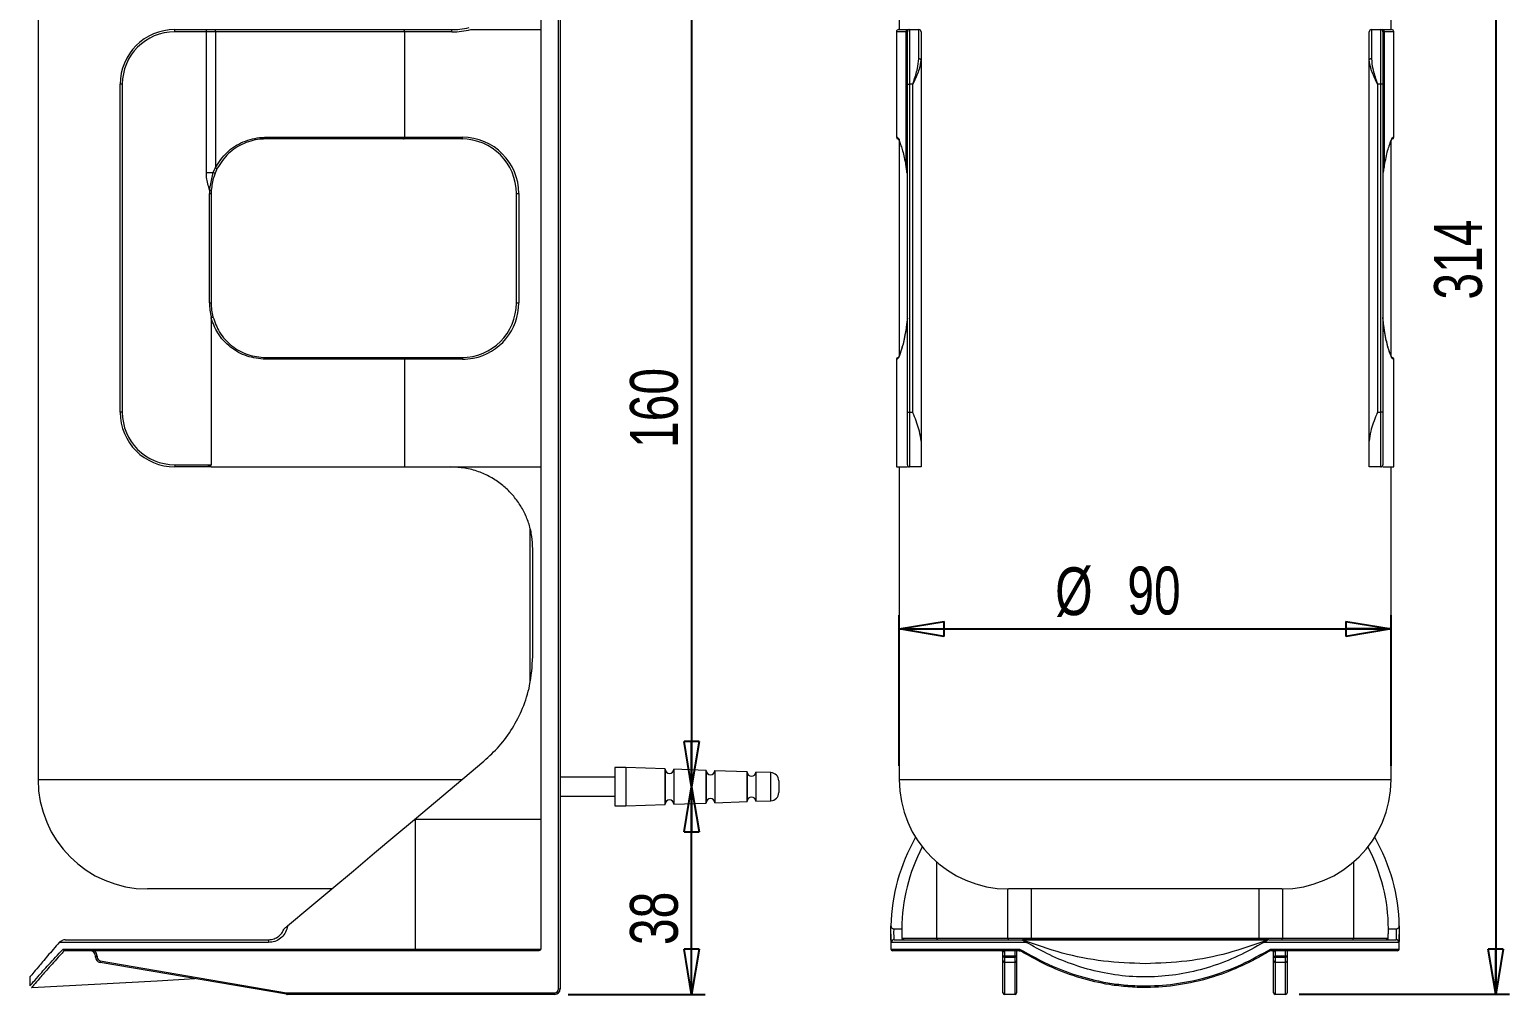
# Model space of a CAD drawing. Header units: millimetres. Extents: x 68 to 977, y 33 to 1394.
# Drawn here: x 436 to 977, y 210 to 563 of the extents above; entities that cross this region are included whole.
import ezdxf

# ---------------------------------------------------------------- set-up
doc = ezdxf.new("R2010")
doc.units = ezdxf.units.MM
doc.header["$LTSCALE"] = 5
doc.layers.add('LEVEL0', color=179, linetype='Continuous')
doc.styles.add('SLDTEXTSTYLE0', font='TXT', dxfattribs={"width": 0.75})
doc.dimstyles.new('SLDDIMSTYLE0', dxfattribs={"dimtxt": 17.5, "dimasz": 16.51, "dimexe": 0, "dimexo": 0.0625, "dimgap": 4.375, "dimtad": 1, "dimdec": 0, "dimlfac": 0.5, "dimrnd": 1e-09, "dimzin": 12, "dimdsep": 46, "dimtxsty": 'SLDTEXTSTYLE0', "dimblk1": 'CLOSED', "dimblk2": 'CLOSED', "dimsah": 1, "dimcen": 0.09, "dimadec": 0, "dimazin": 3, "dimtfac": 1, "dimtdec": 0, "dimtofl": 0, "dimtmove": 0, "dimatfit": 3, "dimldrblk": 'CLOSED', "dimfxl": 0, "dimfrac": 2, "dimtolj": 1, "dimtzin": 12, "dimarcsym": 0})
doc.dimstyles.new('SLDDIMSTYLE1', dxfattribs={"dimtxt": 17.5, "dimasz": 16.51, "dimexe": 0, "dimexo": 0.0625, "dimgap": 4.375, "dimtad": 1, "dimdec": 0, "dimlfac": 0.5, "dimrnd": 1e-09, "dimzin": 12, "dimdsep": 46, "dimtxsty": 'SLDTEXTSTYLE0', "dimblk1": 'CLOSED', "dimblk2": 'CLOSED', "dimsah": 1, "dimcen": 0.09, "dimadec": 0, "dimazin": 3, "dimtfac": 1, "dimtofl": 0, "dimtmove": 0, "dimatfit": 3, "dimldrblk": 'CLOSED', "dimfxl": 0, "dimfrac": 2, "dimtolj": 1, "dimtzin": 12, "dimarcsym": 0})
doc.dimstyles.new('SLDDIMSTYLE2', dxfattribs={"dimtxt": 17.5, "dimasz": 16.51, "dimexe": 0, "dimexo": 0.0625, "dimgap": 4.375, "dimtad": 1, "dimdec": 1, "dimlfac": 0.5, "dimrnd": 1e-09, "dimzin": 12, "dimdsep": 46, "dimtxsty": 'SLDTEXTSTYLE0', "dimblk1": 'CLOSED', "dimblk2": 'CLOSED', "dimsah": 1, "dimcen": 0.09, "dimadec": 0, "dimazin": 3, "dimtfac": 1, "dimtdec": 1, "dimtofl": 0, "dimtmove": 0, "dimatfit": 3, "dimldrblk": 'CLOSED', "dimfxl": 0, "dimfrac": 2, "dimtolj": 1, "dimtzin": 12, "dimarcsym": 0})

# ---------------------------------------------------------------- blocks, each defined once
blk = doc.blocks.new('_CLOSED')
at = {"color": 0, "linetype": 'ByBlock', "lineweight": -2}
for p, q in [((-1, 0.166667), (0, 0)), ((-1, 0.166667), (-1, -0.166667)), ((0, 0), (-1, -0.166667)), ((0, 0), (-1, 0))]:
    blk.add_line(p, q, dxfattribs=at)
blk = doc.blocks.new('_D_2')
at = {"layer": 'LEVEL0', "color": 7}
for p, q in [((678.04, 210.31), (678.04, 286.31)), ((632.91, 210.31), (683.04, 210.31))]:
    blk.add_line(p, q, dxfattribs=at)
at = {"layer": 'LEVEL0', "color": 7, "xscale": 16.51, "yscale": 16.51}
for p, rotation in [((678.04, 286.31, 32.55), 90.00000000000047), ((678.04, 210.31, 32.55), 270.0000000000005)]:
    blk.add_blockref('_CLOSED', p, dxfattribs=dict(at, rotation=rotation))
at = {"layer": 'LEVEL0', "color": 7, "insert": (655.48, 228.36, 32.55), "char_height": 17.5, "attachment_point": 1, "rotation": 90, "style": 'SLDTEXTSTYLE0'}
blk.add_mtext('38', dxfattribs=at)
blk = doc.blocks.new('_D_3')
at = {"layer": 'LEVEL0', "color": 7}
blk.add_line((678.04, 606.31), (678.04, 286.31), dxfattribs=at)
at = {"layer": 'LEVEL0', "color": 7, "xscale": 16.51, "yscale": 16.51}
for p, rotation in [((678.04, 606.31, 32.55), 90.0000000000004), ((678.04, 286.31, 32.55), 270.0000000000004)]:
    blk.add_blockref('_CLOSED', p, dxfattribs=dict(at, rotation=rotation))
at = {"layer": 'LEVEL0', "color": 7, "insert": (655.48, 410.24, 32.55), "char_height": 17.5, "attachment_point": 1, "rotation": 90, "style": 'SLDTEXTSTYLE0'}
blk.add_mtext('160', dxfattribs=at)
blk = doc.blocks.new('_D_4')
at = {"layer": 'LEVEL0', "color": 7}
for p, q in [((753.95, 293.91), (753.95, 349.01)), ((933.95, 293.91), (933.95, 349.01)), ((753.95, 344.01), (933.95, 344.01))]:
    blk.add_line(p, q, dxfattribs=at)
at = {"layer": 'LEVEL0', "color": 7, "xscale": 16.51, "yscale": 16.51, "rotation": 180.0000000000004}
blk.add_blockref('_CLOSED', (753.95, 344.01, -12.2), dxfattribs=at)
at = {"layer": 'LEVEL0', "color": 7, "xscale": 16.51, "yscale": 16.51}
blk.add_blockref('_CLOSED', (933.95, 344.01, -12.2), dxfattribs=at)
at = {"layer": 'LEVEL0', "color": 7, "char_height": 17.5, "attachment_point": 1, "style": 'SLDTEXTSTYLE0'}
for s, insert in [('%%c', (811.05, 366.57)), ('90', (837.44, 366.83))]:
    blk.add_mtext(s, dxfattribs=dict(at, insert=insert))
blk = doc.blocks.new('_D_8')
at = {"layer": 'LEVEL0', "color": 7}
for p, q in [((859.34, 837.91), (977.24, 837.91)), ((972.24, 837.91), (972.24, 210.34)), ((900.35, 210.34), (977.24, 210.34))]:
    blk.add_line(p, q, dxfattribs=at)
at = {"layer": 'LEVEL0', "color": 7, "xscale": 16.51, "yscale": 16.51}
for p, rotation in [((972.24, 837.91, -12.2), 90.0000000000004), ((972.24, 210.34, -12.2), 270.0000000000004)]:
    blk.add_blockref('_CLOSED', p, dxfattribs=dict(at, rotation=rotation))
at = {"layer": 'LEVEL0', "color": 7, "insert": (949.68, 464.53, -12.2), "char_height": 17.5, "attachment_point": 1, "rotation": 90, "style": 'SLDTEXTSTYLE0'}
blk.add_mtext('314', dxfattribs=at)

msp = doc.modelspace()

# ---------------------------------------------------------------- linework, layer by layer
at = {"color": 7, "linetype": 'Continuous', "lineweight": 15}
for p, q in [((622.91, 677.31), (622.91, 563.31)), ((629.91, 680.31), (629.91, 212.31)), ((438.91, 628.91), (438.91, 288.91)), ((753.95, 628.91), (753.95, 563.31)), ((933.95, 563.31), (933.95, 628.91)), ((488.91, 563.31), (500.48, 563.31)), ((500.48, 563.31), (504.02, 563.31)), ((504.02, 563.31), (572.57, 563.31)), ((572.57, 563.31), (589.91, 563.31)), ((597.27, 563.31), (622.91, 563.31)), ((622.91, 563.31), (622.91, 403.31)), ((753.75, 563.31), (757.25, 563.31)), ((757.25, 563.31), (757.75, 563.31)), ((757.75, 563.31), (761.15, 563.31)), ((926.75, 563.31), (930.15, 563.31)), ((930.15, 563.31), (930.64, 563.31)), ((930.64, 563.31), (934.15, 563.31)), ((752.95, 562.51), (752.95, 523.91)), ((756.95, 543.31), (756.95, 562.51)), ((761.95, 562.51), (761.95, 552.23)), ((925.95, 552.23), (925.95, 562.51)), ((930.95, 562.51), (930.95, 543.31)), ((934.95, 523.91), (934.95, 562.51)), ((471.2, 552.6), (470.58, 551.07)), ((761.95, 552.23), (761.95, 412.77)), ((925.95, 412.77), (925.95, 552.23)), ((468.91, 423.31), (468.91, 543.31)), ((756.95, 423.31), (756.95, 543.31)), ((930.95, 543.31), (930.95, 423.31)), ((572.66, 523.31), (522.23, 523.31)), ((593.91, 523.31), (572.66, 523.31)), ((753.79, 523.31), (753.55, 523.31)), ((753.95, 523.34), (753.95, 444)), ((933.95, 443.99), (933.95, 522.62)), ((504.49, 512.56), (503.7, 510.85)), ((756.48, 512.84), (756.67, 511.08)), ((931.22, 511.08), (931.41, 512.84)), ((502.23, 503.31), (502.23, 463.31)), ((613.91, 463.31), (613.91, 503.31)), ((502.23, 457.71), (502.23, 404.11)), ((522.23, 443.31), (572.66, 443.31)), ((572.66, 443.31), (593.91, 443.31)), ((752.95, 442.71), (752.95, 403.28)), ((934.1, 443.31), (934.35, 443.31)), ((934.95, 403.28), (934.95, 442.71)), ((756.95, 404.11), (756.95, 423.31)), ((930.95, 423.31), (930.95, 404.11)), ((761.95, 412.77), (761.95, 403.31)), ((925.95, 403.31), (925.95, 412.77)), ((499.74, 403.31), (488.91, 403.31)), ((502.23, 403.31), (499.74, 403.31)), ((572.95, 403.31), (589.91, 403.31)), ((622.91, 403.31), (622.91, 274.31)), ((753.95, 403.31), (753.95, 288.91)), ((761.95, 403.31), (757.75, 403.31)), ((930.15, 403.31), (925.95, 403.31)), ((933.95, 288.91), (933.95, 403.31)), ((618.91, 324.71), (618.91, 380.66)), ((619.91, 333.98), (619.91, 373.31)), ((576.58, 274.31), (602.05, 295.68)), ((653.91, 293.31), (649.91, 293.31)), ((649.91, 293.31), (649.91, 279.31)), ((668.31, 292.81), (653.91, 293.31)), ((653.91, 293.31), (653.91, 279.31)), ((668.31, 279.81), (668.31, 292.81)), ((668.31, 292.75), (668.31, 279.87)), ((683.31, 292.28), (671.51, 292.69)), ((671.51, 292.69), (671.51, 286.31)), ((649.91, 289.81), (629.91, 289.81)), ((683.31, 280.34), (683.31, 292.28)), ((683.31, 292.23), (683.31, 280.39)), ((698.31, 291.76), (686.51, 292.17)), ((686.51, 292.17), (686.51, 286.31)), ((698.31, 280.86), (698.31, 291.76)), ((698.31, 291.7), (698.31, 280.91)), ((707.01, 291.45), (701.51, 291.65)), ((701.51, 291.65), (701.51, 286.31)), ((709.91, 288.46), (709.91, 284.16)), ((629.91, 282.81), (649.91, 282.81)), ((671.51, 286.31), (671.51, 279.92)), ((686.51, 286.31), (686.51, 280.45)), ((701.51, 286.31), (701.51, 280.97)), ((649.91, 279.31), (653.91, 279.31)), ((653.91, 279.31), (668.31, 279.81)), ((671.51, 279.92), (683.31, 280.34)), ((686.51, 280.45), (698.31, 280.86)), ((701.51, 280.97), (707.01, 281.16)), ((622.91, 274.31), (622.91, 226.91)), ((546.31, 248.91), (478.91, 248.91)), ((893.95, 248.91), (793.95, 248.91)), ((751.95, 234.31), (754.95, 234.31)), ((932.95, 234.31), (935.94, 234.31)), ((448.83, 230.31), (523.25, 230.31)), ((750.95, 232.29), (750.95, 226.91)), ((752.12, 230.31), (798.66, 230.31)), ((798.75, 230.31), (799.12, 230.24)), ((798.84, 230.31), (888.9, 230.31)), ((889.14, 230.31), (888.77, 230.24)), ((889.23, 230.31), (935.77, 230.31)), ((936.95, 226.91), (936.95, 232.28)), ((576.52, 226.31), (448.65, 226.31)), ((459.91, 223.99), (459.91, 224.31)), ((529.74, 210.34), (461.57, 222.02)), ((621.74, 226.31), (576.52, 226.31)), ((797.88, 226.31), (751.55, 226.31)), ((791.95, 224.31), (791.95, 225.71)), ((791.95, 223.99), (791.95, 224.31)), ((791.95, 222.61), (791.95, 223.99)), ((791.95, 210.93), (791.95, 222.61)), ((796.95, 226.31), (796.95, 224.31)), ((796.95, 224.31), (796.95, 223.99)), ((796.95, 223.99), (796.95, 222.61)), ((796.95, 222.61), (796.95, 210.93)), ((936.35, 226.31), (889.73, 226.31)), ((890.95, 224.31), (890.95, 225.71)), ((890.95, 223.99), (890.95, 224.31)), ((890.95, 222.61), (890.95, 223.99)), ((890.95, 210.93), (890.95, 222.61)), ((895.95, 226.31), (895.95, 224.31)), ((895.95, 224.31), (895.95, 223.99)), ((895.95, 223.99), (895.95, 222.61)), ((895.95, 222.61), (895.95, 210.93)), ((435.91, 216.85), (435.91, 213.45)), ((627.91, 210.31), (530.08, 210.31)), ((791.95, 210.91), (791.95, 210.93)), ((796.35, 210.31), (792.55, 210.31)), ((796.95, 210.93), (796.95, 210.91)), ((890.95, 210.91), (890.95, 210.93)), ((895.35, 210.31), (891.55, 210.31)), ((895.95, 210.93), (895.95, 210.91))]:
    msp.add_line(p, q, dxfattribs=at)
at = {"color": 8, "linetype": 'Continuous', "lineweight": 0}
for p, q in [((629.31, 212.31), (629.31, 680.31)), ((488.91, 562.51), (488.91, 563.31)), ((500.48, 562.51), (500.48, 563.31)), ((757.75, 563.31), (757.75, 543.31)), ((761.15, 552.6), (761.15, 563.31)), ((926.75, 563.31), (926.75, 552.6)), ((930.15, 543.31), (930.15, 563.31)), ((500.48, 562.51), (488.91, 562.51)), ((500.48, 511.08), (500.48, 562.51)), ((503.8, 562.51), (500.48, 562.51)), ((572.95, 562.51), (503.8, 562.51)), ((503.8, 562.51), (503.8, 512.84)), ((572.95, 562.51), (572.95, 523.91)), ((590.3, 562.51), (572.95, 562.51)), ((756.48, 562.51), (752.95, 562.51)), ((756.48, 512.84), (756.48, 562.51)), ((756.95, 562.51), (756.48, 562.51)), ((931.41, 562.51), (930.95, 562.51)), ((931.41, 562.51), (931.41, 512.84)), ((934.95, 562.51), (931.41, 562.51)), ((469.71, 543.31), (468.91, 543.31)), ((469.71, 543.31), (469.71, 423.31)), ((756.95, 543.31), (757.75, 543.31)), ((758.95, 543.31), (757.75, 543.31)), ((757.75, 543.31), (757.75, 423.31)), ((758.95, 423.31), (758.95, 543.31)), ((930.15, 543.31), (928.95, 543.31)), ((928.95, 543.31), (928.95, 423.31)), ((930.95, 543.31), (930.15, 543.31)), ((930.15, 423.31), (930.15, 543.31)), ((522.18, 523.91), (572.95, 523.91)), ((572.95, 523.91), (594.2, 523.91)), ((752.95, 523.91), (753.19, 523.91)), ((934.7, 523.91), (934.95, 523.91)), ((500.48, 511.08), (503.02, 511.08)), ((501.67, 504.62), (503.02, 511.08)), ((503.02, 511.08), (503.8, 512.84)), ((756.67, 511.08), (756.95, 511.08)), ((930.95, 511.08), (931.22, 511.08)), ((501.63, 463.31), (501.63, 503.31)), ((501.63, 503.31), (502.23, 503.31)), ((613.91, 503.31), (614.8, 503.31)), ((614.8, 503.31), (614.8, 463.31)), ((501.63, 463.31), (502.23, 463.31)), ((613.91, 463.31), (614.8, 463.31)), ((572.95, 442.71), (522.18, 442.71)), ((572.95, 442.71), (572.95, 403.31)), ((594.2, 442.71), (572.95, 442.71)), ((753.19, 442.71), (752.95, 442.71)), ((934.95, 442.71), (934.7, 442.71)), ((469.71, 423.31), (468.91, 423.31)), ((756.95, 423.31), (757.75, 423.31)), ((757.75, 423.31), (758.95, 423.31)), ((757.75, 423.31), (757.75, 403.31)), ((928.95, 423.31), (930.15, 423.31)), ((930.95, 423.31), (930.15, 423.31)), ((930.15, 403.31), (930.15, 423.31)), ((488.91, 404.11), (502.23, 404.11)), ((488.91, 404.11), (488.91, 403.31)), ((589.91, 403.31), (622.91, 403.31)), ((438.91, 288.91), (594.13, 288.91)), ((707.01, 281.16), (707.01, 291.45)), ((753.95, 288.91), (933.95, 288.91)), ((576.83, 274.31), (576.58, 274.31)), ((576.83, 274.31), (576.83, 226.91)), ((622.91, 274.31), (576.83, 274.31)), ((767.67, 258.75), (767.67, 230.91)), ((920.22, 258.75), (920.22, 230.91)), ((793.7, 230.91), (793.7, 248.91)), ((802.27, 248.91), (802.27, 230.91)), ((885.62, 230.91), (885.62, 248.91)), ((894.19, 248.91), (894.19, 230.91)), ((523.19, 229.31), (446.64, 229.31)), ((800.58, 229.31), (751.12, 229.31)), ((754.95, 230.91), (767.67, 230.91)), ((767.67, 230.91), (793.7, 230.91)), ((793.7, 230.91), (802.27, 230.91)), ((888.77, 230.24), (799.12, 230.24)), ((802.27, 230.91), (802.27, 230.31)), ((802.27, 230.91), (885.62, 230.91)), ((885.62, 230.91), (894.19, 230.91)), ((885.62, 230.91), (885.62, 230.31)), ((936.77, 229.31), (887.32, 229.31)), ((894.19, 230.91), (920.22, 230.91)), ((920.22, 230.91), (932.94, 230.91)), ((448.04, 226.91), (576.83, 226.91)), ((460.51, 224.31), (459.91, 224.31)), ((460.51, 223.99), (459.91, 223.99)), ((460.51, 224.31), (460.51, 223.99)), ((461.67, 222.61), (529.84, 210.93)), ((576.83, 226.91), (622.91, 226.91)), ((750.95, 226.91), (798.03, 226.91)), ((792.55, 224.31), (791.95, 224.31)), ((792.55, 223.99), (791.95, 223.99)), ((792.55, 226.31), (792.55, 224.31)), ((796.35, 224.31), (792.55, 224.31)), ((792.55, 224.31), (792.55, 223.99)), ((792.55, 223.99), (792.55, 222.02)), ((792.55, 223.99), (796.35, 223.99)), ((796.35, 222.02), (792.55, 222.02)), ((792.55, 222.02), (792.55, 210.34)), ((796.35, 224.31), (796.35, 226.31)), ((796.95, 224.31), (796.35, 224.31)), ((796.35, 223.99), (796.35, 224.31)), ((796.35, 222.02), (796.35, 223.99)), ((796.95, 223.99), (796.35, 223.99)), ((796.35, 210.34), (796.35, 222.02)), ((889.86, 226.91), (936.95, 226.91)), ((890.95, 224.31), (891.55, 224.31)), ((890.95, 223.99), (891.55, 223.99)), ((891.55, 226.31), (891.55, 224.31)), ((895.35, 224.31), (891.55, 224.31)), ((891.55, 224.31), (891.55, 223.99)), ((891.55, 223.99), (891.55, 222.02)), ((891.55, 223.99), (895.35, 223.99)), ((895.35, 222.02), (891.55, 222.02)), ((891.55, 222.02), (891.55, 210.34)), ((895.35, 224.31), (895.35, 226.31)), ((895.95, 224.31), (895.35, 224.31)), ((895.35, 223.99), (895.35, 224.31)), ((895.35, 222.02), (895.35, 223.99)), ((895.95, 223.99), (895.35, 223.99)), ((895.35, 210.34), (895.35, 222.02)), ((629.31, 212.31), (629.91, 212.31)), ((530.08, 210.91), (627.91, 210.91)), ((530.08, 210.91), (530.08, 210.31)), ((627.91, 210.91), (627.91, 210.31)), ((792.55, 210.34), (796.35, 210.34)), ((792.55, 210.34), (792.55, 210.31)), ((796.35, 210.31), (796.35, 210.34)), ((891.55, 210.34), (895.35, 210.34)), ((891.55, 210.34), (891.55, 210.31)), ((895.35, 210.31), (895.35, 210.34))]:
    msp.add_line(p, q, dxfattribs=at)
at = {"color": 8, "linetype": 'Continuous', "lineweight": 0, "flags": 128}
for points in [[(503.8, 562.51), (503.8, 562.66), (503.81, 562.81), (503.83, 562.95), (503.86, 563.07), (503.89, 563.17), (503.93, 563.25), (503.97, 563.29), (504.02, 563.31)], [(572.95, 562.51), (572.95, 562.66), (572.92, 562.81), (572.89, 562.95), (572.84, 563.07), (572.78, 563.17), (572.71, 563.25), (572.64, 563.29), (572.57, 563.31)], [(590.3, 562.51), (590.29, 562.66), (590.27, 562.81), (590.23, 562.95), (590.18, 563.07), (590.12, 563.17), (590.06, 563.25), (589.98, 563.29), (589.91, 563.31)], [(761.95, 552.23), (761.93, 552.31), (761.88, 552.37), (761.81, 552.44), (761.71, 552.5), (761.59, 552.54), (761.45, 552.58), (761.3, 552.6), (761.15, 552.6)], [(926.75, 552.6), (926.59, 552.6), (926.44, 552.58), (926.3, 552.54), (926.18, 552.5), (926.08, 552.44), (926.01, 552.37), (925.96, 552.31), (925.95, 552.23)], [(572.66, 523.31), (572.72, 523.32), (572.77, 523.35), (572.82, 523.41), (572.87, 523.48), (572.9, 523.58), (572.93, 523.68), (572.95, 523.79), (572.95, 523.91)], [(593.91, 523.31), (593.97, 523.32), (594.02, 523.35), (594.07, 523.41), (594.11, 523.48), (594.15, 523.58), (594.18, 523.68), (594.19, 523.79), (594.2, 523.91)], [(501.67, 504.62), (501.78, 504.61), (501.9, 504.6), (502, 504.59), (502.09, 504.59), (502.17, 504.58), (502.22, 504.58), (502.25, 504.58), (502.27, 504.58)], [(572.66, 443.31), (572.72, 443.3), (572.77, 443.26), (572.82, 443.21), (572.87, 443.13), (572.9, 443.04), (572.93, 442.94), (572.95, 442.83), (572.95, 442.71)], [(593.91, 443.31), (593.97, 443.3), (594.02, 443.26), (594.07, 443.21), (594.11, 443.13), (594.15, 443.04), (594.18, 442.94), (594.19, 442.83), (594.2, 442.71)], [(461.67, 222.61), (461.65, 222.5), (461.63, 222.39), (461.62, 222.29), (461.6, 222.2), (461.59, 222.12), (461.58, 222.07), (461.57, 222.03), (461.57, 222.02)], [(576.52, 226.31), (576.58, 226.32), (576.64, 226.35), (576.69, 226.41), (576.74, 226.48), (576.78, 226.58), (576.8, 226.68), (576.82, 226.79), (576.83, 226.91)], [(529.84, 210.93), (529.82, 210.81), (529.8, 210.7), (529.79, 210.6), (529.77, 210.51), (529.76, 210.44), (529.75, 210.38), (529.74, 210.35), (529.74, 210.34)]]:
    msp.add_lwpolyline(points, dxfattribs=at)
at = {"color": 7, "linetype": 'Continuous', "lineweight": 15, "flags": 128}
for points in [[(530.21, 235.4), (538.32, 242.2), (546.35, 248.95), (554.26, 255.58), (561.97, 262.05), (569.43, 268.31), (576.58, 274.31)], [(436.56, 212.83), (482.44, 215.32), (496.31, 216.07)]]:
    msp.add_lwpolyline(points, dxfattribs=at)
at = {"color": 7, "linetype": 'Continuous', "lineweight": 15}
for centre, radius, start, end in [((488.91, 543.31), 20, 90, 180), ((589.91, 593.31), 30, 270, 282.87), ((753.75, 562.51), 0.8, 90, 180), ((757.75, 562.51), 0.8, 90, 180), ((761.15, 562.51), 0.8, 0, 90), ((926.75, 562.51), 0.8, 90, 180), ((930.15, 562.51), 0.8, 0, 90), ((934.15, 562.51), 0.8, 0, 90), ((593.91, 503.31), 20, 0, 90), ((753.55, 523.91), 0.6, 180, 270), ((934.35, 523.91), 0.6, 270, 0), ((522.23, 503.31), 20, 176.3632, 180), ((522.23, 463.31), 20, 180, 194.8723), ((593.91, 463.31), 20, 270, 0), ((594.2, 463.31), 20.6, 280.8616, 0), ((753.55, 442.71), 0.6, 90, 180), ((934.35, 442.71), 0.6, 0, 90), ((488.91, 423.31), 20, 180, 270), ((757.75, 404.11), 0.8, 180, 270), ((930.15, 404.11), 0.8, 270, 0), ((669.91, 292.75), 1.6, 182, 358), ((478.91, 288.91), 40, 180, 270), ((684.91, 292.23), 1.6, 182, 358), ((699.91, 291.7), 1.6, 182, 358), ((706.91, 288.46), 3, 0, 88), ((793.95, 288.91), 40, 180, 270), ((893.95, 288.91), 40, 270, 0), ((684.91, 280.39), 1.6, 2, 178), ((699.91, 280.91), 1.6, 2, 178), ((706.91, 284.16), 3, 272, 0), ((669.91, 279.87), 1.6, 2, 178), ((457.91, 224.31), 2, 0, 90), ((461.91, 223.99), 2, 180, 260.2724), ((751.55, 226.91), 0.6, 180, 270), ((791.35, 225.71), 0.6, 0, 90), ((890.35, 225.71), 0.6, 0, 90), ((936.35, 226.91), 0.6, 270, 0), ((627.91, 212.31), 2, 270, 0), ((530.08, 212.31), 2, 260.2724, 270), ((792.55, 210.91), 0.6, 180, 270), ((796.35, 210.91), 0.6, 270, 0), ((891.55, 210.91), 0.6, 180, 270), ((895.35, 210.91), 0.6, 270, 0)]:
    msp.add_arc(centre, radius, start, end, dxfattribs=at)
at = {"color": 8, "linetype": 'Continuous', "lineweight": 0}
for centre, radius, start, end in [((590.3, 593.31), 30.8, 270, 283.0874), ((757.26, 562.52), 0.785, 91.1578, 181.1122), ((930.63, 562.52), 0.785, 358.8876, 88.8424), ((488.91, 543.31), 19.2, 90, 180), ((524.24, 523.76), 2.07, 175.8615, 192.5947), ((594.2, 503.31), 20.6, 0, 90), ((753.79, 523.91), 0.599, 179.923, 269.9217), ((934.1, 523.91), 0.599, 270.0781, 0.0783), ((504.1, 513.19), 2.37, 242.9543, 260.3699), ((504.71, 514.12), 1.58, 234.5692, 262.0479), ((522.23, 503.31), 20.6, 176.3632, 180), ((522.23, 463.31), 20.6, 180, 194.8064), ((524.24, 442.86), 2.07, 167.4061, 184.1379), ((594.2, 463.31), 20.6, 270, 280.8616), ((753.79, 442.71), 0.6, 113.7179, 180.0383), ((934.1, 442.71), 0.599, 359.9225, 89.9197), ((488.91, 423.31), 19.2, 180, 270), ((527.3, 229.56), 4.12, 169.4972, 183.4654), ((752.12, 229.31), 0.999, 90.0534, 180.0543), ((768.23, 230.87), 0.562, 175.934, 265.26), ((794.26, 230.87), 0.562, 175.9345, 265.2596), ((893.63, 230.87), 0.562, 274.7406, 4.0649), ((919.66, 230.87), 0.562, 274.7407, 4.0648), ((935.77, 229.31), 0.999, 359.9464, 89.9457), ((457.91, 224.31), 2.6, 0, 50.2849), ((461.91, 223.99), 1.4, 180, 260.2724), ((792.54, 222.62), 0.596, 180.4149, 270.4121), ((796.35, 222.62), 0.596, 269.5872, 359.5858), ((797.91, 225.55), 0.779, 58.9825, 89.2426), ((891.54, 222.62), 0.596, 180.4148, 270.4126), ((895.35, 222.62), 0.596, 269.5874, 359.5851), ((627.91, 212.31), 1.4, 270, 0), ((530.08, 212.31), 1.4, 260.2724, 270), ((792.54, 210.93), 0.596, 180.4149, 270.4121), ((796.35, 210.93), 0.596, 269.5872, 359.5858), ((891.54, 210.93), 0.596, 180.4148, 270.4126), ((895.35, 210.93), 0.596, 269.5874, 359.5851)]:
    msp.add_arc(centre, radius, start, end, dxfattribs=at)
at = {"color": 7, "linetype": 'Continuous', "lineweight": 15}
for centre, major_axis, ratio, start_param, end_param in [((843.95, 234.31), (93, 0), 0.8391, 2.697741, 3.12764), ((843.95, 234.31), (93, 0), 0.8391, 0.013952, 0.443852), ((843.95, 234.31), (89, 0), 0.8391, 2.728631, 3.141593), ((843.95, 234.31), (89, 0), 0.8391, 0, 0.412962), ((621.74, 226.91), (-1.16, 0), 0.515257, 1.570796, 3.141593)]:
    msp.add_ellipse(centre, major_axis=major_axis, ratio=ratio, start_param=start_param, end_param=end_param, dxfattribs=at)
for points, knots in [([(597.15, 563.33), (597.15, 563.33), (597.15, 563.33), (597.16, 563.32), (597.17, 563.32), (597.21, 563.31), (597.25, 563.31), (597.27, 563.31)], [0, 0, 0, 0, 0.027212, 0.062766, 0.129159, 0.417535, 1, 1, 1, 1]), ([(522.23, 523.31), (521.79, 523.3), (519.06, 523.24), (514.13, 521.99), (508.25, 518.29), (505.74, 514.47), (504.49, 512.56)], [0, 0, 0, 0, 0.060211, 0.374358, 0.687119, 1, 1, 1, 1]), ([(753.57, 523.35), (753.62, 523.27), (753.75, 523.08), (754.07, 522.41), (754.35, 521.61), (754.48, 521.25)], [0, 0, 0, 0, 0.271353, 0.67222, 1, 1, 1, 1]), ([(754.47, 521.25), (754.67, 520.71), (755.24, 519.15), (756, 515.85), (756.4, 513.32), (756.48, 512.84)], [0, 0, 0, 0, 0.29907, 0.864097, 1, 1, 1, 1]), ([(931.41, 512.84), (931.78, 514.87), (932.35, 518.06), (932.97, 519.89), (933.19, 520.55)], [0, 0, 0, 0, 0.638268, 1, 1, 1, 1]), ([(933.19, 520.55), (933.31, 520.94), (933.64, 521.97), (934.01, 522.85), (934.34, 523.37), (934.32, 523.36), (934.32, 523.36)], [0, 0, 0, 0, 0.234912, 0.606335, 0.887521, 1, 1, 1, 1]), ([(503.7, 510.85), (503.51, 510.36), (502.74, 508.35), (502.47, 506.2), (502.27, 504.58)], [0, 0, 0, 0, 0.245525, 1, 1, 1, 1]), ([(502.23, 457.71), (502.23, 457.78), (502.23, 457.86), (502.25, 457.96), (502.26, 458), (502.28, 458.03), (502.3, 458.04), (502.31, 458.04), (502.31, 458.04)], [0, 0, 0, 0, 0.559245, 0.705273, 0.861393, 0.924279, 0.976292, 1, 1, 1, 1]), ([(502.31, 458.04), (502.37, 458.06), (502.51, 458.1), (502.68, 458.14), (502.81, 458.17), (502.88, 458.18), (502.89, 458.18), (502.9, 458.18), (502.9, 458.18)], [0, 0, 0, 0, 0.214454, 0.428901, 0.643425, 0.85811, 0.974068, 1, 1, 1, 1]), ([(502.9, 458.18), (503.59, 456.26), (505.07, 452.2), (509.58, 447.38), (515.5, 443.97), (519.98, 443.53), (522.23, 443.31)], [0, 0, 0, 0, 0.230452, 0.490553, 0.745217, 1, 1, 1, 1]), ([(756.88, 457.32), (756.87, 457.26), (756.79, 456.07), (756.48, 453.88), (755.97, 450.91), (755.4, 448.39), (755.03, 447.12), (754.85, 446.54)], [0, 0, 0, 0, 0.012392, 0.265241, 0.522165, 0.780815, 1, 1, 1, 1]), ([(933.17, 446.08), (933, 446.66), (932.62, 447.88), (932.03, 450.37), (931.49, 453.32), (931.12, 455.94), (931, 457.58), (930.97, 458.07)], [0, 0, 0, 0, 0.2028169, 0.4367415, 0.6713402, 0.9031802, 1, 1, 1, 1]), ([(754.85, 446.54), (754.82, 446.42), (754.58, 445.57), (754.18, 444.5), (753.76, 443.53), (753.63, 443.36), (753.58, 443.3)], [0, 0, 0, 0, 0.061484, 0.43751, 0.806792, 1, 1, 1, 1]), ([(934.32, 443.27), (934.27, 443.35), (934.13, 443.54), (933.75, 444.39), (933.41, 445.27), (933.2, 446), (933.17, 446.08)], [0, 0, 0, 0, 0.232193, 0.568092, 0.952301, 1, 1, 1, 1]), ([(753.58, 443.3), (753.56, 443.27), (753.53, 443.22), (753.56, 443.24), (753.57, 443.25)], [0, 0, 0, 0, 0.500664, 1, 1, 1, 1]), ([(761.95, 412.77), (761.8, 413.96), (761.44, 417.06), (759.96, 420.67), (759.07, 422.99), (758.95, 423.3), (758.95, 423.31)], [0, 0, 0, 0, 0.351199, 0.915774, 0.996527, 1, 1, 1, 1]), ([(928.95, 423.31), (928.94, 423.3), (928.82, 422.99), (927.93, 420.67), (926.45, 417.06), (926.09, 413.96), (925.95, 412.77)], [0, 0, 0, 0, 0.003473, 0.084226, 0.648801, 1, 1, 1, 1]), ([(502.23, 404.11), (502.22, 404.08), (502.21, 404.01), (502.14, 403.89), (501.9, 403.69), (501.1, 403.38), (500.32, 403.34), (499.74, 403.31)], [0, 0, 0, 0, 0.0324684, 0.0729394, 0.1448124, 0.3628213, 1, 1, 1, 1]), ([(502.23, 403.31), (505.16, 403.31), (511.03, 403.31), (519.99, 403.31), (525.97, 403.31), (528.91, 403.31)], [0, 0, 0, 0, 0.3372087, 0.6744173, 1, 1, 1, 1]), ([(528.91, 403.31), (532.06, 403.31), (538.25, 403.31), (547.39, 403.31), (556.23, 403.31), (564.83, 403.31), (570.25, 403.31), (572.95, 403.31)], [0, 0, 0, 0, 0.205478, 0.404109, 0.602739, 0.801369, 1, 1, 1, 1]), ([(619.91, 373.31), (619.84, 374.84), (619.7, 377.9), (618.63, 382.36), (616.96, 386.54), (614.69, 390.42), (611.86, 393.92), (608.44, 397.06), (604.48, 399.68), (599.95, 401.72), (595.06, 403.05), (591.62, 403.22), (589.91, 403.31)], [0, 0, 0, 0, 0.0909014, 0.1818231, 0.2724843, 0.3631848, 0.4584917, 0.5538402, 0.6605208, 0.7672411, 0.8836109, 1, 1, 1, 1]), ([(752.95, 403.31), (753.03, 403.31), (753.21, 403.31), (754.53, 403.31), (756.14, 403.31), (756.95, 403.31)], [0, 0, 0, 0, 0.325583, 0.662791, 1, 1, 1, 1]), ([(930.95, 403.31), (931.75, 403.31), (933.36, 403.31), (934.69, 403.31), (934.86, 403.31), (934.95, 403.31)], [0, 0, 0, 0, 0.3372087, 0.6744173, 1, 1, 1, 1]), ([(602.05, 295.68), (603.96, 297.43), (607.82, 300.98), (612.61, 307.56), (616.42, 315.03), (619.28, 323.86), (619.69, 330.39), (619.91, 333.98)], [0, 0, 0, 0, 0.187581, 0.380073, 0.56784, 0.762197, 1, 1, 1, 1]), ([(523.25, 230.31), (523.93, 230.37), (525.27, 230.51), (527.06, 231.54), (528.29, 232.88), (528.73, 233.9), (528.91, 234.31)], [0, 0, 0, 0, 0.2735527, 0.5470267, 0.8202946, 1, 1, 1, 1]), ([(528.91, 234.31), (528.91, 234.31), (528.93, 234.32), (529.04, 234.42), (529.28, 234.62), (529.69, 234.96), (530.03, 235.25), (530.21, 235.4)], [0, 0, 0, 0, 0.086856, 0.196141, 0.372009, 0.679354, 1, 1, 1, 1]), ([(750.97, 230.28), (750.97, 230.3), (750.94, 230.61), (750.95, 231.86), (750.95, 233.63), (750.95, 234.9), (750.95, 235.4)], [0, 0, 0, 0, 0.02599, 0.3962, 0.765128, 1, 1, 1, 1]), ([(750.95, 235.4), (750.98, 235.23), (751.02, 234.93), (751.27, 234.6), (751.52, 234.42), (751.73, 234.33), (751.88, 234.31), (751.95, 234.31)], [0, 0, 0, 0, 0.369252, 0.647806, 0.789744, 0.902267, 1, 1, 1, 1]), ([(754.95, 234.31), (754.95, 233.7), (754.95, 232.47), (754.97, 231.42), (754.99, 231.01), (755, 230.91)], [0, 0, 0, 0, 0.432106, 0.86422, 1, 1, 1, 1]), ([(932.89, 230.91), (932.9, 231.13), (932.93, 231.68), (932.94, 232.88), (932.95, 233.9), (932.95, 234.31)], [0, 0, 0, 0, 0.286083, 0.717341, 1, 1, 1, 1]), ([(935.94, 234.31), (936, 234.31), (936.14, 234.32), (936.37, 234.42), (936.64, 234.62), (936.88, 234.96), (936.92, 235.25), (936.94, 235.4)], [0, 0, 0, 0, 0.086856, 0.196141, 0.372009, 0.679354, 1, 1, 1, 1]), ([(936.94, 235.4), (936.94, 235.18), (936.94, 234.19), (936.94, 232.56), (936.95, 231.2), (936.94, 230.81), (936.93, 230.8)], [0, 0, 0, 0, 0.119767, 0.552585, 0.986287, 1, 1, 1, 1]), ([(446.64, 229.31), (445.17, 227.61), (442.19, 224.19), (438.94, 220.33), (436.82, 217.79), (435.86, 216.63), (436, 216.81), (436.04, 216.85)], [0, 0, 0, 0, 0.238519, 0.4816, 0.701422, 0.927342, 1, 1, 1, 1]), ([(446.64, 229.31), (446.89, 229.54), (447.23, 229.86), (447.78, 230.09), (447.93, 230.16)], [0, 0, 0, 0, 0.722131, 1, 1, 1, 1]), ([(448.83, 230.31), (448.82, 230.31), (448.52, 230.31), (448.22, 230.23), (447.93, 230.16)], [0, 0, 0, 0, 0.009112, 1, 1, 1, 1]), ([(755.73, 230.31), (755.72, 230.31), (755.52, 230.31), (755.17, 230.41), (755.05, 230.77), (755, 230.91)], [0, 0, 0, 0, 0.0078219, 0.6008672, 1, 1, 1, 1]), ([(798.66, 230.31), (798.66, 230.31), (798.84, 230.31), (799.01, 230.23), (799.19, 230.16)], [0, 0, 0, 0, 0.009114, 1, 1, 1, 1]), ([(843.95, 221.55), (838.84, 221.75), (828.64, 222.14), (813.54, 225.06), (803.93, 228.51), (799.12, 230.24)], [0, 0, 0, 0, 0.3333334, 0.6666667, 1, 1, 1, 1]), ([(799.19, 230.16), (799.37, 230.04), (799.76, 229.8), (800.3, 229.48), (800.58, 229.31)], [0, 0, 0, 0, 0.4778118, 1, 1, 1, 1]), ([(887.32, 229.31), (884.26, 227.6), (878.16, 224.17), (868.2, 220.31), (857.88, 217.73), (847.39, 216.52), (836.79, 216.8), (826.51, 218.44), (816.86, 221.33), (808.19, 224.97), (803.02, 227.92), (800.58, 229.31)], [0, 0, 0, 0, 0.120466, 0.240803, 0.352272, 0.463664, 0.575363, 0.687109, 0.794938, 0.902857, 1, 1, 1, 1]), ([(888.77, 230.24), (883.96, 228.51), (874.35, 225.06), (859.25, 222.14), (849.05, 221.75), (843.95, 221.55)], [0, 0, 0, 0, 0.3333334, 0.6666666, 1, 1, 1, 1]), ([(887.32, 229.31), (887.7, 229.54), (888.23, 229.86), (888.6, 230.09), (888.7, 230.16)], [0, 0, 0, 0, 0.722131, 1, 1, 1, 1]), ([(889.23, 230.31), (889.23, 230.31), (889.05, 230.31), (888.88, 230.23), (888.7, 230.16)], [0, 0, 0, 0, 0.009112, 1, 1, 1, 1]), ([(932.89, 230.91), (932.84, 230.77), (932.72, 230.41), (932.37, 230.31), (932.17, 230.31), (932.16, 230.31)], [0, 0, 0, 0, 0.3991333, 0.9921776, 1, 1, 1, 1]), ([(435.92, 213.45), (435.92, 213.44), (435.79, 213.29), (436.53, 214.15), (438.79, 216.72), (442.6, 221.03), (446.21, 224.93), (448.04, 226.91)], [0, 0, 0, 0, 0.0093, 0.240664, 0.480368, 0.73674, 1, 1, 1, 1]), ([(448.48, 226.31), (448.48, 226.31), (448.13, 225.9), (446.12, 223.79), (442.83, 220.06), (439.36, 216.11), (437.17, 213.57), (436.42, 212.69), (436.55, 212.84), (436.56, 212.85)], [0, 0, 0, 0, 0.0000024, 0.049377, 0.2812441, 0.5177342, 0.7501972, 0.9906154, 1, 1, 1, 1]), ([(448.5, 226.33), (448.44, 226.35), (448.32, 226.4), (448.18, 226.54), (448.08, 226.71), (448.04, 226.84), (448.04, 226.91), (448.04, 226.91)], [0, 0, 0, 0, 0.249837, 0.499504, 0.754038, 0.987348, 1, 1, 1, 1]), ([(448.65, 226.31), (448.62, 226.31), (448.56, 226.31), (448.51, 226.32), (448.5, 226.33)], [0, 0, 0, 0, 0.6670243, 1, 1, 1, 1]), ([(797.88, 226.3), (797.91, 226.3), (798, 226.31), (798.1, 226.29), (798.17, 226.27), (798.18, 226.26)], [0, 0, 0, 0, 0.316214, 0.88454, 1, 1, 1, 1]), ([(798.18, 226.26), (798.21, 226.25), (798.25, 226.24), (798.31, 226.21), (798.34, 226.2), (798.35, 226.19), (798.36, 226.19), (798.35, 226.19), (798.34, 226.2), (798.31, 226.22), (798.29, 226.22)], [0, 0, 0, 0, 0.170354, 0.2861, 0.353326, 0.408451, 0.480198, 0.597458, 0.813474, 1, 1, 1, 1]), ([(889.73, 226.31), (889.73, 226.31), (889.11, 225.9), (885.38, 223.77), (878.27, 220.04), (867.66, 216.09), (856.28, 213.51), (846.12, 212.67), (837.66, 212.99), (829.48, 213.96), (820.09, 216.18), (808.95, 220.25), (802.12, 224.08), (798.31, 226.22)], [0, 0, 0, 0, 0.000001, 0.024737, 0.14212, 0.259374, 0.377864, 0.496257, 0.563668, 0.631084, 0.743963, 0.856957, 1, 1, 1, 1]), ([(889.77, 226.33), (889.76, 226.32), (889.75, 226.32), (889.73, 226.31), (889.73, 226.31)], [0, 0, 0, 0, 0.997036, 1, 1, 1, 1]), ([(889.77, 226.33), (889.79, 226.35), (889.84, 226.4), (889.89, 226.54), (889.89, 226.71), (889.88, 226.84), (889.86, 226.91), (889.86, 226.91)], [0, 0, 0, 0, 0.249837, 0.499504, 0.754038, 0.987348, 1, 1, 1, 1])]:
    msp.add_open_spline(points, degree=3, knots=knots, dxfattribs=at)
at = {"color": 8, "linetype": 'Continuous', "lineweight": 0}
for points, knots in [([(758.95, 543.31), (758.95, 543.32), (759.04, 543.6), (759.66, 545.51), (760.73, 548.67), (761.02, 551.42), (761.15, 552.6)], [0, 0, 0, 0, 0.00403, 0.088531, 0.607916, 1, 1, 1, 1]), ([(926.75, 552.6), (926.87, 551.42), (927.16, 548.67), (928.23, 545.51), (928.85, 543.6), (928.94, 543.32), (928.95, 543.31)], [0, 0, 0, 0, 0.392084, 0.91147, 0.99597, 1, 1, 1, 1]), ([(761.95, 552.23), (761.78, 551.1), (761.41, 548.57), (760.02, 545.66), (759.19, 543.83), (759.03, 543.48), (758.95, 543.32), (758.95, 543.31)], [0, 0, 0, 0, 0.395983, 0.88525, 0.945953, 0.996098, 1, 1, 1, 1]), ([(928.95, 543.31), (928.94, 543.32), (928.86, 543.48), (928.7, 543.83), (927.87, 545.66), (926.48, 548.57), (926.11, 551.1), (925.95, 552.23)], [0, 0, 0, 0, 0.003902, 0.054047, 0.11475, 0.604017, 1, 1, 1, 1]), ([(503.8, 512.84), (505.09, 514.8), (507.69, 518.74), (513.79, 522.55), (518.9, 523.84), (521.73, 523.9), (522.18, 523.91)], [0, 0, 0, 0, 0.3122, 0.624925, 0.939642, 1, 1, 1, 1]), ([(753.19, 523.91), (753.41, 523.77), (753.72, 523.57), (754.29, 521.8), (754.47, 521.25)], [0, 0, 0, 0, 0.685154, 1, 1, 1, 1]), ([(933.19, 520.55), (933.37, 521.14), (933.95, 523.11), (934.44, 523.83), (934.66, 523.9), (934.7, 523.91)], [0, 0, 0, 0, 0.265801, 0.881851, 1, 1, 1, 1]), ([(501.67, 504.62), (501.2, 506.14), (500.55, 508.26), (500.5, 510.46), (500.48, 511.08)], [0, 0, 0, 0, 0.720411, 1, 1, 1, 1]), ([(522.18, 442.71), (519.86, 442.93), (515.21, 443.39), (509.08, 446.9), (504.47, 451.78), (502.93, 455.85), (502.23, 457.71)], [0, 0, 0, 0, 0.258517, 0.516468, 0.779376, 1, 1, 1, 1]), ([(756.95, 457.71), (756.76, 456.03), (756.33, 452.21), (755.2, 447.32), (754.19, 444.29), (753.53, 442.92), (753.31, 442.78), (753.19, 442.71)], [0, 0, 0, 0, 0.199366, 0.45215, 0.715313, 0.857668, 1, 1, 1, 1]), ([(934.7, 442.71), (934.47, 442.93), (934.02, 443.39), (932.81, 446.9), (931.63, 451.78), (931.16, 455.85), (930.95, 457.71)], [0, 0, 0, 0, 0.258517, 0.516468, 0.779376, 1, 1, 1, 1]), ([(530.21, 235.4), (530.17, 235.18), (530.01, 234.19), (529.29, 232.51), (527.69, 230.74), (525.57, 229.54), (523.98, 229.39), (523.19, 229.31)], [0, 0, 0, 0, 0.064452, 0.297371, 0.530765, 0.765129, 1, 1, 1, 1]), ([(751.95, 234.31), (751.95, 234.3), (751.95, 233.66), (751.94, 232.45), (751.96, 231.11), (752.02, 230.41), (752.09, 230.34), (752.12, 230.31)], [0, 0, 0, 0, 0.0043297, 0.2780998, 0.551861, 0.8253814, 1, 1, 1, 1]), ([(935.77, 230.31), (935.81, 230.37), (935.9, 230.51), (935.94, 231.54), (935.95, 232.88), (935.94, 233.9), (935.94, 234.31)], [0, 0, 0, 0, 0.2735527, 0.5470267, 0.8202946, 1, 1, 1, 1]), ([(751.12, 229.31), (751.09, 229.33), (751.02, 229.4), (750.99, 229.95), (750.97, 230.28)], [0, 0, 0, 0, 0.407305, 1, 1, 1, 1]), ([(799.12, 230.24), (799.13, 230.24), (799.13, 230.23), (799.14, 230.22), (799.16, 230.2), (799.18, 230.17), (799.19, 230.16)], [0, 0, 0, 0, 0.024697, 0.123485, 0.518639, 1, 1, 1, 1]), ([(888.7, 230.16), (888.7, 230.16), (888.71, 230.16), (888.72, 230.18), (888.74, 230.21), (888.76, 230.22), (888.77, 230.24)], [0, 0, 0, 0, 0.018029, 0.116818, 0.511971, 1, 1, 1, 1]), ([(936.93, 230.8), (936.92, 230.38), (936.9, 229.51), (936.81, 229.38), (936.77, 229.31)], [0, 0, 0, 0, 0.491463, 1, 1, 1, 1]), ([(448.5, 226.33), (448.49, 226.32), (448.49, 226.32), (448.48, 226.31), (448.48, 226.31)], [0, 0, 0, 0, 0.997036, 1, 1, 1, 1]), ([(792.55, 226.31), (792.54, 226.31), (792.52, 226.31), (792.41, 226.3), (792.22, 226.17), (791.99, 225.91), (791.96, 225.76), (791.95, 225.71)], [0, 0, 0, 0, 0.005435, 0.081767, 0.465735, 0.809409, 1, 1, 1, 1]), ([(797.92, 226.33), (797.9, 226.35), (797.86, 226.4), (797.87, 226.54), (797.93, 226.71), (797.99, 226.84), (798.02, 226.9), (798.03, 226.91), (798.03, 226.91)], [0, 0, 0, 0, 0.2342345, 0.4796597, 0.740866, 0.9776258, 0.9917603, 1, 1, 1, 1]), ([(797.88, 226.31), (797.89, 226.31), (797.91, 226.31), (797.93, 226.32), (797.92, 226.32), (797.92, 226.33)], [0, 0, 0, 0, 0.420131, 0.720617, 1, 1, 1, 1]), ([(798.03, 226.91), (798.03, 226.91), (798.03, 226.83), (798.06, 226.68), (798.12, 226.47), (798.2, 226.3), (798.27, 226.24), (798.31, 226.22)], [0, 0, 0, 0, 0.008215, 0.259207, 0.520459, 0.765821, 1, 1, 1, 1]), ([(798.03, 226.91), (801.94, 224.72), (808.85, 220.84), (820.1, 216.76), (829.48, 214.55), (837.66, 213.59), (846.11, 213.27), (856.28, 214.11), (868.07, 216.76), (879.47, 221.06), (886.4, 224.96), (889.86, 226.91)], [0, 0, 0, 0, 0.146117, 0.258471, 0.370711, 0.437724, 0.504732, 0.622428, 0.74022, 0.870011, 1, 1, 1, 1]), ([(890.95, 225.71), (890.96, 225.76), (890.99, 225.91), (891.22, 226.17), (891.41, 226.3), (891.52, 226.31), (891.54, 226.31), (891.55, 226.31)], [0, 0, 0, 0, 0.1905911, 0.534265, 0.9182327, 0.9945641, 1, 1, 1, 1])]:
    msp.add_open_spline(points, degree=3, knots=knots, dxfattribs=at)

# ---------------------------------------------------------------- dimensions: what is measured, and where the dimension line sits
at = {"layer": 'LEVEL0', "color": 7}
for base, p1, p2, dimstyle, picture, middle in [((972.24, 210.34), (854.34, 837.91), (895.35, 210.34), 'SLDDIMSTYLE0', '_D_8', (972.24, 491.03)), ((678.04, 286.31), (696.91, 606.31), (696.91, 286.31), 'SLDDIMSTYLE1', '_D_3', (678.04, 436.75)), ((678.04, 286.31), (627.91, 210.31), (696.91, 286.31), 'SLDDIMSTYLE0', '_D_2', (678.04, 248.4))]:
    dim = msp.add_linear_dim(base=base, p1=p1, p2=p2, angle=90, dimstyle=dimstyle, dxfattribs=at)
    dim.commit()
    dim.dimension.update_dxf_attribs({"geometry": picture, "text_midpoint": middle, "dimtype": 160})
dim = msp.add_linear_dim(base=(933.95, 344.01), p1=(753.95, 288.91), p2=(933.95, 288.91), text='%%c90', dimstyle='SLDDIMSTYLE2', dxfattribs=at)
dim.commit()
dim.dimension.update_dxf_attribs({"geometry": '_D_4', "text_midpoint": (837.18, 344.01), "dimtype": 160})

doc.saveas('drawing.dxf')
